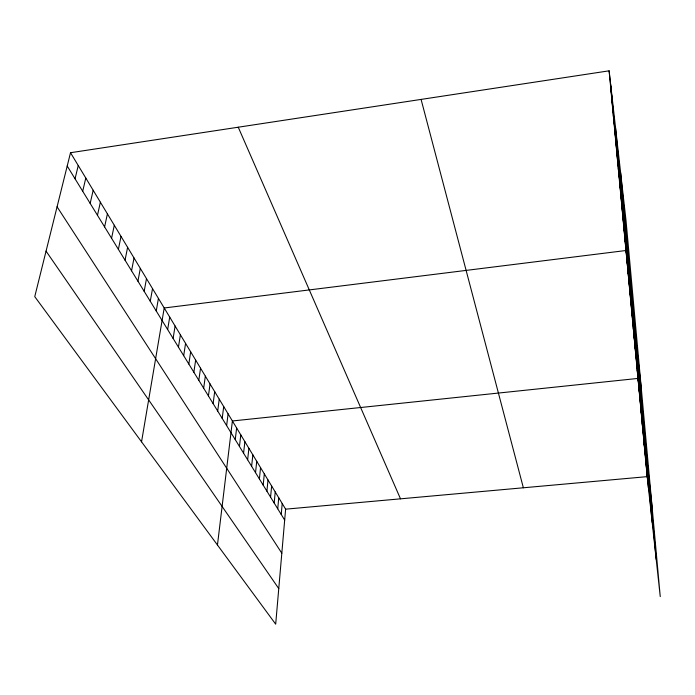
<?xml version="1.0" encoding="UTF-8"?>
<svg xmlns="http://www.w3.org/2000/svg" width="695" height="695" viewBox="0 0 695 695"><rect width="100%" height="100%" fill="white"/><g stroke="black" fill="none" stroke-linecap="round" stroke-linejoin="round"><path stroke-width="1.04" d="M70.516 152.718L285.619 509.166L275.689 624.18L34.75 296.643L70.516 152.718L609.124 70.82L626.004 220.35L660.25 596.605L647.21 476.64L609.124 70.82M281.232 514.491L282.205 503.51M277.739 508.801L278.738 497.768M274.186 503.024L275.22 491.93M270.581 497.151L271.641 486.005M266.915 491.174L268.001 479.976M263.188 485.11L264.309 473.851M259.4 478.933L260.547 467.622M255.543 472.661L256.733 461.298M251.625 466.284L252.85 454.86M247.637 459.795L248.897 448.31M243.58 453.183L244.875 441.655M239.454 446.468L240.791 434.879M235.258 439.631L236.63 427.981M217.457 545.028L232.399 420.97L637.993 378.419L652.188 508.002M226.639 425.601L228.09 413.829M222.209 418.39L223.703 406.566M217.7 411.049L219.238 399.165M213.113 403.569L214.694 391.632M208.43 395.959L210.064 383.961M203.67 388.201L205.346 376.151M198.813 380.295L200.542 368.185M193.87 372.242L195.651 360.08M188.832 364.041L190.656 351.809M183.689 355.666L185.574 343.382M178.45 347.135L180.387 334.79M173.107 338.43L175.105 326.033M167.651 329.56L169.71 317.094M141.545 441.829L164.211 307.981L625.995 250.504L641.468 390.303M156.245 310.978L158.425 298.398M150.268 301.256L152.526 288.616M144.169 291.318L146.489 278.617M137.931 281.162L140.329 268.409M131.555 270.789L134.031 257.975M125.048 260.182L127.602 247.316M118.385 249.34L121.017 236.413M111.574 238.246L114.293 225.267M104.606 226.9L107.412 213.86M97.474 215.294L100.375 202.202M90.176 203.409L93.173 190.265M82.705 191.238L85.798 178.042M75.051 178.78L78.248 165.532M285.619 509.166L647.21 476.64M46.061 251.138L278.764 588.587M57.077 206.789L281.814 553.211M67.207 166.018L284.672 520.095M238.255 127.211L400.502 498.828M421.083 99.411L523.361 487.777M610.531 85.824L612.078 99.489M611.904 100.445L613.442 114.067M613.242 114.692L614.771 128.28M614.545 128.584L616.065 142.119M615.822 142.127L617.334 155.619M617.064 155.35L618.567 168.789M618.272 168.251L619.766 181.638M619.453 180.839L620.939 194.183M620.609 193.132L622.086 206.424M621.73 205.138L623.207 218.378M622.833 216.875L624.301 230.054M623.91 228.342L625.37 241.46M624.961 239.549L626.412 252.606M626.968 260.912L628.402 273.856M627.924 271.093L629.349 283.986M628.862 281.067L630.278 293.898M629.774 290.831L631.182 303.611M630.678 300.396L632.076 313.115M631.555 309.77L632.945 322.428M632.415 318.953L633.805 331.55M633.258 327.953L634.639 340.489M634.092 336.78L635.456 349.255M634.9 345.432L637.054 366.274M636.481 362.243L637.828 374.536M637.245 370.4L638.583 382.641M638.731 386.281L640.06 398.4M639.461 393.995L641.485 413.577M640.868 409.016L642.171 420.962M641.555 416.322L642.849 428.207M642.223 423.498L644.169 442.315M643.535 437.476L644.812 449.187M644.178 444.287L646.072 462.575M645.42 457.553L647.28 475.502M646.628 470.385L647.87 481.8M615.431 126.699L652.197 522.484M610.67 84.529L648.452 488.003M620.635 172.794L656.202 559.388"/></g></svg>
